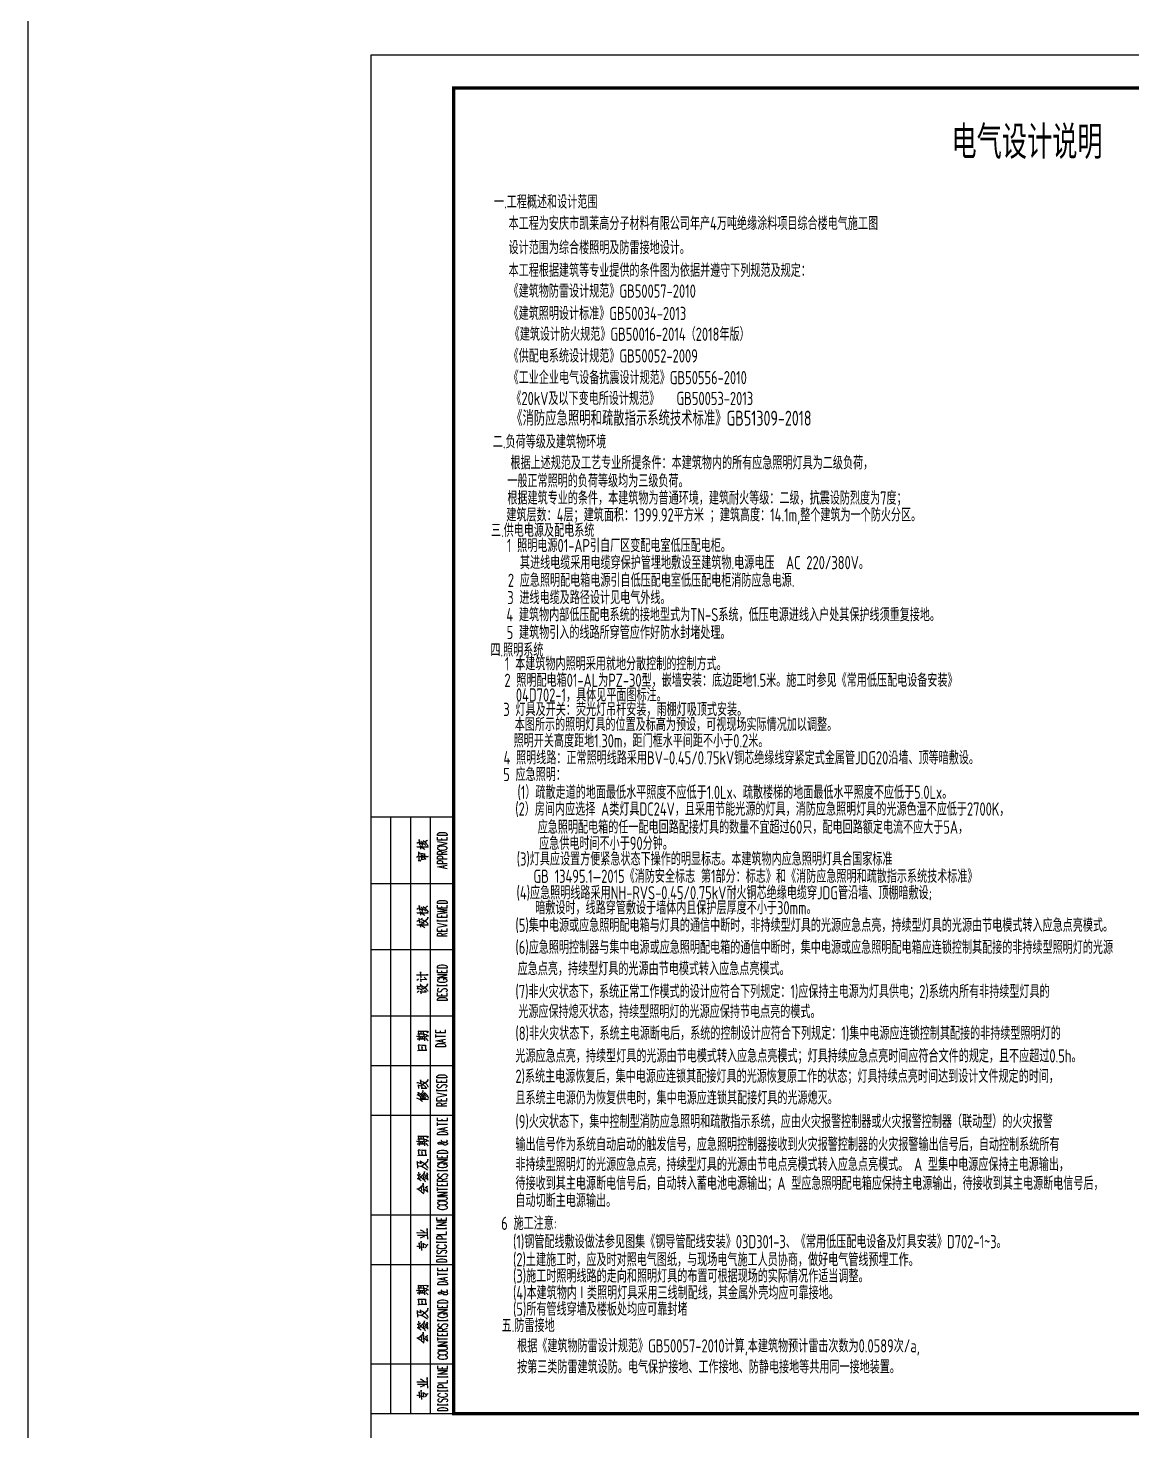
# Model space of a CAD drawing. Extents: x 6250600 to 6678662, y -692028 to -290561.
# Drawn here: x 6250600 to 6283909, y -371904 to -329565 of the extents above; entities that cross this region are included whole.
import ezdxf

# ---------------------------------------------------------------- set-up
doc = ezdxf.new("R2010")
doc.units = 0
doc.header["$LTSCALE"] = 1000
doc.header["$MEASUREMENT"] = 0
doc.layers.get('0').update_dxf_attribs({"linetype": 'CONTINUOUS'})
doc.layers.add('电气', color=7, linetype='CONTINUOUS')
doc.styles.add('SCEI', font='sceie.shx', dxfattribs={"width": 0.8, "height": 400, "bigfont": 'sceic.shx'})
doc.styles.add('sceic', font='sceie.shx', dxfattribs={"width": 0.8, "bigfont": 'sceic.shx'})

# ---------------------------------------------------------------- blocks, each defined once
blk = doc.blocks.new('A$C04D97144')
for p, q in [((6, 0), (6, 180)), ((12, 0), (12, 180)), ((18, 0), (18, 180)), ((0, 160), (25, 160)), ((0, 140), (25, 140)), ((0, 120), (25, 120)), ((0, 105), (25, 105)), ((0, 90), (25, 90)), ((0, 60), (25, 60)), ((0, 45), (25, 45)), ((0, 15), (25, 15))]:
    blk.add_line(p, q)
blk.add_lwpolyline([(0, 180), (0, 0), (25, 0), (25, 180)], close=True)
for points in [[(22.97, 174.41), (20.03, 174.41), (20.03, 174.9), (20.17, 175.1), (20.47, 175.24), (20.72, 175.32), (21.18, 175.38), (21.87, 175.38), (22.28, 175.32), (22.58, 175.24), (22.83, 175.1), (22.97, 174.9), (22.97, 174.41), (22.97, 174.41)], [(22.97, 173), (20.03, 173), (20.03, 173.91)], [(22.97, 173), (22.97, 173.91)], [(13.81, 170.94), (13.95, 171.05), (13.92, 171.02), (17.27, 171.02), (17, 170.98), (16.72, 171.02)], [(13.86, 172.15), (14.14, 172.35), (14.27, 172.38), (14.34, 172.35)], [(14.56, 166.93), (14.41, 169.49), (14.31, 169.43), (14.77, 169.08)], [(14.77, 171.68), (14.55, 173.26), (14.52, 173.14), (14.6, 172.92)], [(14.74, 172.24), (14.91, 172.21), (15.58, 171.72), (15.62, 171.68), (15.41, 172.54)], [(14.8, 171.44), (14.97, 170.34)], [(14.99, 171.05), (15.44, 170.8), (15.79, 170.59), (16.04, 170.42), (16.29, 170.2)], [(15.05, 172.71), (15.19, 172.68), (15.62, 172.35), (15.65, 172.32), (15.93, 172.07), (16.21, 171.79), (16.46, 171.47)], [(15.19, 171.05), (15.54, 171.41)], [(15.62, 172.92), (15.82, 172.82), (16.28, 172.49), (16.56, 172.15), (16.86, 171.79), (17.09, 171.47), (17.27, 171.22)], [(16.39, 172.38), (16.86, 172.95), (17.09, 173.06), (16.81, 172.89)], [(20.03, 171.46), (22.97, 172.02), (20.03, 172.59)], [(20.03, 170.48), (20.17, 170.34), (20.47, 170.2), (20.72, 170.14), (21.18, 170.06), (21.87, 170.06), (22.28, 170.14), (22.58, 170.2), (22.83, 170.34), (22.97, 170.48), (22.97, 170.77), (22.83, 170.91), (22.58, 171.05), (22.28, 171.11), (21.87, 171.19), (21.18, 171.19), (20.72, 171.11), (20.47, 171.05), (20.17, 170.91), (20.03, 170.77), (20.03, 170.48), (20.03, 170.48)], [(22.97, 168.74), (20.03, 168.74), (20.03, 169.37), (20.17, 169.57), (20.33, 169.65), (20.58, 169.71), (20.88, 169.71), (21.18, 169.65), (21.27, 169.57), (21.43, 169.37), (21.43, 168.74)], [(21.43, 173), (21.43, 173.56)], [(21.43, 169.23), (22.97, 169.71)], [(13.78, 167.95), (14.06, 168.13), (14.27, 168.19)], [(14.27, 166.93), (14.52, 166.93), (14.71, 166.88), (14.91, 166.82), (15.05, 166.76)], [(14.66, 168.06), (14.71, 168.13), (17.28, 168.09), (17.03, 168.05), (16.72, 168.09)], [(16.18, 168.75), (16.32, 168.86), (14.97, 169.04), (15.08, 169.08), (15.27, 167.31)], [(15.02, 167.18), (15.27, 167.25), (16.53, 167.36), (16.29, 167.32), (16.18, 168.75), (16.15, 168.58), (16.21, 168.27)], [(15.73, 167.59), (15.62, 168.61)], [(22.97, 167.34), (20.03, 167.34), (20.03, 167.97), (20.17, 168.17), (20.33, 168.24), (20.58, 168.31), (21.02, 168.31), (21.27, 168.24), (21.43, 168.17), (21.57, 167.97), (21.57, 167.34)], [(22.97, 165.93), (20.03, 165.93), (20.03, 166.57), (20.17, 166.77), (20.33, 166.84), (20.58, 166.92), (21.02, 166.92), (21.27, 166.84), (21.43, 166.77), (21.57, 166.57), (21.57, 165.93)], [(22.97, 164.39), (20.03, 164.95), (22.97, 165.52)], [(21.98, 164.61), (21.98, 165.3)], [(13.86, 152.26), (14.14, 152.46), (14.27, 152.49), (14.34, 152.46)], [(14.77, 151.79), (14.55, 153.37), (14.52, 153.26), (14.6, 153.03)], [(14.74, 152.35), (14.91, 152.32), (15.58, 151.84), (15.62, 151.79), (15.41, 152.67)], [(15.05, 152.82), (15.19, 152.81), (15.62, 152.46), (15.65, 152.43), (15.93, 152.18), (16.21, 151.9), (16.46, 151.58)], [(15.62, 153.03), (15.82, 152.95), (16.28, 152.6), (16.56, 152.26), (16.86, 151.9), (17.09, 151.58), (17.27, 151.33)], [(16.39, 152.49), (16.86, 153.06), (17.09, 153.17), (16.81, 153)], [(22.97, 153.91), (20.03, 153.91), (20.03, 154.4), (20.17, 154.6), (20.47, 154.74), (20.72, 154.82), (21.18, 154.88), (21.87, 154.88), (22.28, 154.82), (22.58, 154.74), (22.83, 154.6), (22.97, 154.4), (22.97, 153.91), (22.97, 153.91)], [(22.97, 152.51), (20.03, 152.51), (20.03, 153.42)], [(21.43, 152.51), (21.43, 153.06)], [(22.97, 152.51), (22.97, 153.42)], [(13.81, 151.05), (13.95, 151.16), (13.92, 151.13), (17.27, 151.13), (17, 151.1), (16.72, 151.13)], [(13.81, 148.52), (14.06, 148.69), (14.23, 148.76), (14.41, 148.76)], [(14.71, 148.1), (14.52, 149.54), (14.49, 149.43), (14.55, 149.29)], [(14.8, 151.55), (14.97, 150.45)], [(14.91, 149.01), (15.22, 149.35), (15.36, 149.43), (15.54, 149.54)], [(14.91, 148.47), (15.13, 148.44), (15.54, 148.16), (15.82, 147.95), (15.93, 147.84)], [(14.99, 151.16), (15.44, 150.91), (15.79, 150.7), (16.04, 150.53), (16.29, 150.31)], [(15.19, 151.16), (15.54, 151.52)], [(15.33, 148.98), (15.57, 149.01), (15.96, 148.83), (16.28, 148.66), (16.53, 148.47), (16.72, 148.3), (16.92, 148.13), (17.09, 147.92), (17.27, 147.67)], [(15.73, 148.21), (15.79, 148.3), (17.09, 149.29), (17.12, 149.82), (17.03, 149.32), (16.92, 149.18)], [(20.03, 150.83), (22.97, 151.18), (20.03, 151.52), (22.97, 151.88), (20.03, 152.23)], [(22.97, 149.7), (20.03, 149.7), (20.03, 150.61)], [(20.03, 148.52), (20.03, 148.98), (20.03, 148.71), (22.89, 148.71), (22.89, 148.52), (22.89, 148.98)], [(21.43, 149.7), (21.43, 150.26)], [(22.97, 149.7), (22.97, 150.61)], [(13.81, 147.36), (13.98, 147.5), (13.92, 147.45), (17.27, 147.45), (17.06, 147.39), (16.78, 147.45)], [(14.74, 147.84), (14.94, 146.76)], [(14.94, 147.45), (15.33, 147.28), (15.68, 147.08), (15.99, 146.89), (16.28, 146.65)], [(15.08, 147.47), (15.44, 147.88)], [(20.03, 146.76), (22.97, 147.33), (20.03, 147.89)], [(22.97, 145.5), (20.03, 145.5), (20.03, 146.42)], [(22.97, 144.03), (20.03, 144.03), (20.03, 144.67), (20.17, 144.88), (20.33, 144.94), (20.58, 145.02), (20.88, 145.02), (21.18, 144.94), (21.27, 144.88), (21.43, 144.67), (21.43, 144.03)], [(21.43, 145.5), (21.43, 146.07)], [(21.43, 144.53), (22.97, 145.02)], [(22.97, 145.5), (22.97, 146.42)], [(13.78, 132.37), (13.98, 132.39), (17.28, 132.39), (17.06, 132.37), (16.78, 132.39)], [(15.13, 131.49), (14.99, 133.33), (14.97, 133.22), (15.02, 132.98)], [(15.13, 130.33), (15.02, 131.11), (14.97, 131.07), (16.72, 131), (16.84, 130.89), (16.04, 131.66)], [(22.97, 134.41), (20.03, 134.41), (20.03, 134.9), (20.17, 135.1), (20.47, 135.25), (20.72, 135.31), (21.18, 135.39), (21.87, 135.39), (22.28, 135.31), (22.58, 135.25), (22.83, 135.1), (22.97, 134.9), (22.97, 134.41), (22.97, 134.41)], [(22.97, 133), (20.03, 133), (20.03, 133.91)], [(22.97, 131.46), (20.03, 131.46), (22.97, 132.45), (20.03, 132.45)], [(21.43, 133), (21.43, 133.56)], [(22.97, 133), (22.97, 133.91)], [(13.86, 130.75), (14.14, 130.97), (14.28, 131.08), (14.45, 131.15)], [(13.92, 128.22), (14.17, 128.26), (14.45, 128.26), (14.71, 128.19), (14.97, 128.11), (15.13, 128), (15.27, 127.89), (15.41, 127.75)], [(13.98, 127.12), (14.38, 127.45), (14.55, 127.52)], [(14.14, 128.29), (14.09, 129.06), (14, 128.99), (14.23, 128.9), (14.42, 128.9), (14.6, 128.9), (14.8, 128.9), (14.88, 128.93), (14.97, 128.99), (14.99, 129.1), (15.02, 129.24), (15.02, 129.45), (14.99, 129.56), (14.94, 129.64)], [(15.16, 126.7), (15.05, 127.45), (14.94, 127.34), (15.16, 127.31), (16.67, 127.3), (16.78, 127.16), (16.18, 127.75)], [(15.51, 128.11), (15.36, 129.21), (15.27, 129.13), (15.51, 129.02), (15.79, 128.88), (16.01, 128.74), (16.21, 128.6), (16.46, 128.37), (16.7, 128.11), (16.89, 127.86), (17.03, 127.66), (17.12, 127.49)], [(15.76, 128.08), (15.76, 128.15), (17, 129.2), (17.03, 129.73), (16.95, 129.2), (16.84, 129.06)], [(20.72, 131.19), (20.47, 131.11), (20.17, 130.97), (20.03, 130.83), (20.03, 130.55), (20.17, 130.42), (20.47, 130.28), (20.72, 130.2), (21.18, 130.14), (21.87, 130.14), (22.28, 130.2), (22.58, 130.28), (22.83, 130.42), (22.97, 130.55), (22.97, 130.83), (22.83, 130.97), (22.58, 131.11), (22.28, 131.19), (21.87, 131.19), (21.87, 130.83)], [(20.03, 129.02), (20.03, 129.48), (20.03, 129.21), (22.89, 129.21), (22.89, 129.02), (22.89, 129.48)], [(20.47, 128.24), (20.17, 128.1), (20.03, 127.89), (20.03, 127.61), (20.17, 127.41), (20.47, 127.27), (20.72, 127.27), (21.02, 127.33), (21.18, 127.41), (21.27, 127.55), (21.57, 127.97), (21.73, 128.1), (21.87, 128.18), (22.12, 128.24), (22.58, 128.24), (22.83, 128.1), (22.97, 127.89), (22.97, 127.61), (22.83, 127.41), (22.58, 127.27)], [(22.97, 126.01), (20.03, 126.01), (20.03, 126.92)], [(22.97, 124.61), (20.03, 124.61), (20.03, 125.1), (20.17, 125.3), (20.47, 125.44), (20.72, 125.52), (21.18, 125.58), (21.87, 125.58), (22.28, 125.52), (22.58, 125.44), (22.83, 125.3), (22.97, 125.1), (22.97, 124.61), (22.97, 124.61)], [(21.43, 126.01), (21.43, 126.56)], [(22.97, 126.01), (22.97, 126.92)], [(14.14, 114.51), (14.45, 114.6), (15.08, 114.6), (15.76, 114.57), (16.18, 114.51), (16.64, 114.37), (16.92, 114.2), (17.34, 113.88)], [(14.49, 114.6), (14.34, 115.45), (14.27, 115.36), (15.13, 115.36), (15.19, 115.36), (16.46, 115.39), (16.95, 115.36), (17.23, 115.33), (17.31, 115.31), (16.95, 114.89), (17.2, 115.28)], [(15.19, 114.62), (15.11, 115.11)], [(15.93, 114.57), (15.93, 114.62), (15.85, 115.07)], [(22.54, 114.92), (19.59, 114.92), (19.59, 115.83)], [(19.59, 113.44), (19.59, 114.43)], [(21, 114.92), (21, 115.48)], [(22.54, 114.92), (22.54, 115.83)], [(13.75, 113.87), (13.92, 113.91), (16.13, 113.83)], [(13.92, 113.06), (14.09, 113.13), (16.21, 113.13)], [(14.17, 109.58), (14.45, 109.64), (15.08, 109.67), (15.73, 109.69), (15.82, 109.69), (16.28, 109.69), (16.86, 109.69), (16.67, 109.69), (16.5, 110.8), (16.7, 111.02), (16.43, 111.08), (16.1, 111.08), (15.44, 111.12), (14.77, 111.13), (14.2, 111.13), (14.28, 111.16), (14.49, 109.67)], [(14.69, 112.61), (14.52, 114.29)], [(15.16, 113.16), (15.08, 113.66)], [(15.51, 109.69), (15.33, 110.8), (15.3, 110.69), (15.41, 110.42)], [(15.65, 113.17), (15.57, 113.63)], [(16.29, 112.53), (16.07, 114.29), (16.04, 114.2), (16.13, 114.09)], [(16.39, 113.63), (16.72, 113.94), (16.86, 113.94), (16.61, 113.83)], [(16.46, 113.17), (16.61, 113.16), (16.89, 112.92), (17.09, 112.72), (17.23, 112.53)], [(19.59, 113.94), (22.54, 113.94)], [(22.54, 111.9), (19.59, 112.47), (22.54, 113.03)], [(22.54, 110.72), (19.59, 110.72), (19.59, 111.21), (19.75, 111.41), (20.05, 111.56), (20.3, 111.63), (20.75, 111.7), (21.44, 111.7), (21.85, 111.63), (22.15, 111.56), (22.4, 111.41), (22.54, 111.21), (22.54, 110.72), (22.54, 110.72)], [(21.55, 112.12), (21.55, 112.81)], [(22.86, 101.27), (19.92, 101.27), (19.92, 101.75), (20.06, 101.97), (20.36, 102.11), (20.61, 102.18), (21.07, 102.24), (21.76, 102.24), (22.17, 102.18), (22.47, 102.11), (22.72, 101.97), (22.86, 101.75), (22.86, 101.27), (22.86, 101.27)], [(13.84, 99.93), (14.17, 99.88), (14.63, 99.71), (15.11, 99.49), (15.41, 99.32), (15.65, 99.21), (15.85, 99.08)], [(14.49, 98.06), (14.34, 99.21), (14.27, 99.08), (15.25, 98.94), (15.25, 99.08), (15.36, 98.23), (15.11, 98.19), (15.41, 98.23), (16.7, 98.2)], [(14.66, 95.91), (14.69, 96.02), (15.71, 97.13), (15.68, 97.5), (15.68, 97.13), (15.57, 96.99)], [(15.16, 99.49), (14.99, 100.76), (14.97, 100.62), (15.02, 100.39)], [(15.11, 100.2), (15.27, 100.2), (15.73, 100.07), (15.99, 99.96), (16.21, 99.85), (16.42, 99.71), (16.61, 99.54), (16.81, 99.35), (16.95, 99.11), (17.09, 98.89), (17.14, 98.72), (17.2, 98.55)], [(15.54, 99.35), (15.57, 99.43), (17.09, 100.31), (17.12, 100.84), (17.03, 100.34), (16.86, 100.2)], [(16.81, 98.12), (16.04, 99)], [(22.86, 99.87), (19.92, 99.87), (19.92, 100.78)], [(20.36, 99.3), (20.06, 99.16), (19.92, 98.96), (19.92, 98.67), (20.06, 98.47), (20.36, 98.33), (20.61, 98.33), (20.91, 98.39), (21.07, 98.47), (21.16, 98.61), (21.46, 99.02), (21.62, 99.16), (21.76, 99.24), (22.01, 99.3), (22.47, 99.3), (22.72, 99.16), (22.86, 98.96), (22.86, 98.67), (22.72, 98.47), (22.47, 98.33)], [(19.92, 97.28), (19.92, 97.75), (19.92, 97.48), (22.78, 97.48), (22.78, 97.28), (22.78, 97.75)], [(21.32, 99.87), (21.32, 100.43)], [(22.86, 99.87), (22.86, 100.78)], [(13.78, 95.27), (13.95, 95.23), (14.41, 94.98), (14.45, 94.98), (14.8, 94.75), (15.08, 94.56), (15.3, 94.35), (15.51, 94.18)], [(13.84, 96.29), (14.27, 96.08), (14.6, 95.91), (14.85, 95.72), (14.91, 95.69), (15.11, 95.55)], [(14.38, 96.02), (14.41, 96.14), (14.28, 96.99), (14.23, 96.93), (14.63, 96.65), (14.97, 96.4), (15.19, 96.16), (15.4, 95.91), (15.58, 95.66), (15.71, 95.49)], [(14.74, 94.86), (17.23, 94.86), (17, 94.81), (16.57, 94.86)], [(14.83, 95.3), (16.46, 95.3), (16.28, 95.27), (16.13, 95.3)], [(15.41, 96.4), (15.51, 96.36), (15.54, 96.33), (15.76, 96.05), (15.96, 95.83), (16.1, 95.63)], [(15.76, 96.62), (15.87, 96.57), (15.93, 96.54), (16.21, 96.22), (16.24, 96.16), (16.39, 96), (16.53, 95.77), (16.67, 95.55)], [(16.1, 96.88), (16.29, 96.79), (16.57, 96.47), (16.81, 96.19), (16.95, 95.91), (17.12, 95.63), (17.23, 95.38), (17.28, 95.17)], [(19.92, 95.53), (22.86, 96.08), (19.92, 96.65)], [(22.86, 94.26), (19.92, 94.26), (19.92, 95.17)], [(22.86, 92.8), (19.92, 92.8), (19.92, 93.43), (20.06, 93.63), (20.22, 93.71), (20.47, 93.77), (20.77, 93.77), (21.07, 93.71), (21.16, 93.63), (21.32, 93.43), (21.32, 92.8)], [(21.32, 94.26), (21.32, 94.83)], [(21.32, 93.29), (22.86, 93.77)], [(22.86, 94.26), (22.86, 95.17)], [(23.05, 88.31), (20.09, 88.31), (20.09, 89.22)], [(23.05, 88.31), (23.05, 89.22)], [(20.09, 86.83), (20.09, 87.82)], [(20.09, 87.33), (23.05, 87.33)], [(23.05, 85.29), (20.09, 85.86), (23.05, 86.42)], [(23.05, 84.11), (20.09, 84.11), (20.09, 84.6), (20.25, 84.8), (20.55, 84.94), (20.8, 85.02), (21.26, 85.09), (21.95, 85.09), (22.34, 85.02), (22.65, 84.94), (22.89, 84.8), (23.05, 84.6), (23.05, 84.11), (23.05, 84.11)], [(21.49, 88.31), (21.49, 88.87)], [(22.04, 85.51), (22.04, 86.2)], [(13.75, 82.18), (13.92, 82.23), (16.13, 82.15)], [(13.92, 81.38), (14.09, 81.44), (16.21, 81.44)], [(14.14, 82.82), (14.45, 82.9), (15.08, 82.9), (15.76, 82.89), (16.18, 82.82), (16.64, 82.68), (16.92, 82.51), (17.34, 82.19)], [(14.49, 82.9), (14.34, 83.77), (14.27, 83.67), (15.13, 83.67), (15.19, 83.67), (16.46, 83.7), (16.95, 83.67), (17.23, 83.64), (17.31, 83.62), (16.95, 83.2), (17.2, 83.59)], [(14.69, 80.92), (14.52, 82.6)], [(15.16, 81.46), (15.08, 81.97)], [(15.19, 82.93), (15.11, 83.42)], [(15.65, 81.49), (15.57, 81.94)], [(15.93, 82.89), (15.93, 82.93), (15.85, 83.39)], [(16.29, 80.84), (16.07, 82.6), (16.04, 82.51), (16.13, 82.4)], [(16.39, 81.94), (16.72, 82.26), (16.86, 82.26), (16.61, 82.15)], [(16.46, 81.49), (16.61, 81.46), (16.89, 81.24), (17.09, 81.03), (17.23, 80.84)], [(21.35, 82.43), (21.26, 82.43), (21.1, 82.35), (21.1, 82.29), (21.26, 82.21), (21.49, 82.15), (22.2, 82.01), (22.65, 81.87), (22.89, 81.72), (23.05, 81.58), (23.05, 81.3), (22.89, 81.17), (22.75, 81.1), (22.5, 81.03), (22.2, 81.03), (21.95, 81.1), (21.79, 81.17), (21.26, 81.66), (21.1, 81.72), (20.8, 81.8), (20.55, 81.8), (20.25, 81.72), (20.09, 81.58), (20.25, 81.44), (20.55, 81.38), (20.8, 81.38), (21.26, 81.44), (21.65, 81.58), (22.65, 81.94), (22.89, 82.08), (23.05, 82.21), (23.05, 82.35), (22.89, 82.43), (22.75, 82.43)], [(14.14, 74.09), (14, 76.02), (13.89, 75.88), (14.06, 75.82), (14.6, 75.63), (15.13, 75.42), (15.08, 75.38), (15.08, 75.42), (14.97, 76.24), (14.88, 76.16), (15.19, 76.02), (15.47, 75.88), (15.68, 75.77), (15.85, 75.63), (16.13, 75.42), (16.35, 75.24), (16.57, 75), (16.72, 74.8), (16.89, 74.54), (17.06, 74.26), (17.2, 74.04)], [(14.17, 77.89), (14.45, 77.95), (15.08, 77.98), (15.73, 78), (15.82, 78), (16.28, 78), (16.86, 78), (16.67, 78), (16.5, 79.12), (16.7, 79.34), (16.43, 79.4), (16.1, 79.4), (15.44, 79.43), (14.77, 79.45), (14.2, 79.45), (14.28, 79.48), (14.49, 77.98)], [(15.22, 74.69), (17.12, 76.16), (17.12, 76.76), (17.06, 76.23), (17.03, 76.16), (16.81, 75.94)], [(15.51, 78), (15.33, 79.12), (15.3, 79.01), (15.41, 78.74)], [(23.05, 78.5), (20.09, 78.5), (20.09, 78.99), (20.25, 79.21), (20.55, 79.35), (20.8, 79.41), (21.26, 79.49), (21.95, 79.49), (22.34, 79.41), (22.65, 79.35), (22.89, 79.21), (23.05, 78.99), (23.05, 78.5), (23.05, 78.5)], [(23.05, 77.11), (20.09, 77.11), (20.09, 78.02)], [(23.05, 75.57), (20.09, 75.57), (23.05, 76.56), (20.09, 76.56)], [(21.49, 77.11), (21.49, 77.67)], [(23.05, 77.11), (23.05, 78.02)], [(13.92, 72), (14.06, 72.03), (14.85, 71.69)], [(14.23, 74.8), (14.38, 74.8), (14.91, 74.69), (15.22, 74.61), (15.54, 74.5), (15.87, 74.36), (16.15, 74.18), (16.5, 73.98), (16.75, 73.79), (16.98, 73.55), (17.09, 73.44)], [(14.56, 71.83), (14.42, 72.85)], [(14.6, 72.14), (15.05, 72.39)], [(15.05, 71.43), (16.13, 72.56), (16.13, 73.02), (16.1, 72.56), (15.9, 72.33)], [(16.07, 72.08), (16.28, 72.08), (17.06, 71.75)], [(17.14, 70.46), (17, 72.63), (17, 72.49), (17.03, 72.17)], [(20.8, 75.28), (20.55, 75.22), (20.25, 75.08), (20.09, 74.94), (20.09, 74.65), (20.25, 74.51), (20.55, 74.37), (20.8, 74.31), (21.26, 74.23), (21.95, 74.23), (22.34, 74.31), (22.65, 74.37), (22.89, 74.51), (23.05, 74.65), (23.05, 74.94), (22.89, 75.08), (22.65, 75.22), (22.34, 75.28), (21.95, 75.28), (21.95, 74.94)], [(20.55, 72.35), (20.25, 72.2), (20.09, 72), (20.09, 71.72), (20.25, 71.51), (20.55, 71.37), (20.8, 71.37), (21.1, 71.43), (21.26, 71.51), (21.35, 71.65), (21.65, 72.06), (21.79, 72.2), (21.95, 72.28), (22.2, 72.35), (22.65, 72.35), (22.89, 72.2), (23.05, 72), (23.05, 71.72), (22.89, 71.51), (22.65, 71.37)], [(20.11, 73.11), (20.11, 73.59), (20.11, 73.32), (22.95, 73.32), (22.95, 73.11), (22.95, 73.59)], [(13.89, 67.85), (14.03, 67.84), (14.49, 67.57), (14.97, 67.24), (15.27, 66.96), (15.62, 66.61), (15.93, 66.27)], [(13.92, 70.95), (14.12, 70.92), (14.55, 70.7), (14.88, 70.49), (15.16, 70.27)], [(14.23, 67.74), (15.76, 69.05), (15.76, 69.08), (15.79, 69.5), (15.71, 69.05), (15.57, 68.87)], [(14.49, 70.73), (14.41, 71.54)], [(14.52, 70.92), (14.94, 71.12)], [(14.85, 71.48), (14.99, 71.47), (15.51, 71.01), (15.57, 70.98), (15.82, 70.74), (16.13, 70.35), (16.28, 70.16), (16.42, 69.96)], [(15.4, 67.27), (15.4, 67.29), (15.4, 67.35), (15.27, 68.26), (15.27, 68.13), (15.33, 67.99)], [(15.76, 71.86), (15.87, 70.95)], [(16.04, 66.69), (16.07, 66.82), (15.9, 68.76), (15.87, 68.65), (15.9, 68.54)], [(16.04, 71.37), (16.46, 71.48), (16.7, 71.43), (16.39, 71.43)], [(16.13, 67.63), (16.24, 67.6), (16.78, 67.18), (17.09, 66.93), (17.12, 66.83), (16.86, 68.4), (16.39, 67.99)], [(16.28, 70.84), (16.64, 70.98), (16.81, 70.98), (16.57, 70.95)], [(16.86, 68.4), (17, 68.51), (17.17, 68.59)], [(23.05, 70.04), (20.09, 70.04), (20.09, 70.66), (20.25, 70.88), (20.39, 70.95), (20.64, 71.03), (20.94, 71.03), (21.26, 70.95), (21.35, 70.88), (21.49, 70.66), (21.49, 70.04)], [(23.05, 68.7), (20.09, 68.7), (20.09, 69.61)], [(20.09, 67.24), (20.09, 68.21)], [(21.49, 70.52), (23.05, 71.03)], [(21.49, 68.7), (21.49, 69.27)], [(23.05, 68.7), (23.05, 69.61)], [(20.09, 67.73), (23.05, 67.73)], [(23.05, 65.76), (20.09, 65.76), (23.05, 66.75), (20.09, 66.75)], [(20.09, 64.44), (22.2, 64.44), (22.65, 64.51), (22.89, 64.65), (23.05, 64.85), (23.05, 64.99), (22.89, 65.21), (22.65, 65.35), (22.2, 65.42), (20.09, 65.42)], [(20.09, 63.39), (20.25, 63.25), (20.55, 63.11), (20.8, 63.05), (21.26, 62.97), (21.95, 62.97), (22.34, 63.05), (22.65, 63.11), (22.89, 63.25), (23.05, 63.39), (23.05, 63.67), (22.89, 63.81), (22.65, 63.94), (22.34, 64.02), (21.95, 64.08), (21.26, 64.08), (20.8, 64.02), (20.55, 63.94), (20.25, 63.81), (20.09, 63.67), (20.09, 63.39), (20.09, 63.39)], [(20.8, 62.68), (20.55, 62.62), (20.25, 62.48), (20.09, 62.34), (20.09, 62.06), (20.25, 61.91), (20.55, 61.77), (20.8, 61.71), (21.26, 61.63), (21.95, 61.63), (22.34, 61.71), (22.65, 61.77), (22.89, 61.91), (23.05, 62.06), (23.05, 62.34), (22.89, 62.48), (22.65, 62.62), (22.34, 62.68)], [(14.8, 55.44), (15.16, 55.38), (15.71, 55.02), (16.28, 54.56)], [(17.12, 52.63), (16.98, 55.83), (16.95, 55.69), (17, 55.38)], [(22.81, 58.27), (19.86, 58.27), (19.86, 59.18)], [(22.81, 56.73), (19.86, 56.73), (22.81, 57.72), (19.86, 57.72)], [(19.87, 55.68), (19.87, 56.15), (19.87, 55.88), (22.72, 55.88), (22.72, 55.68), (22.72, 56.15)], [(21.26, 58.27), (21.26, 58.83)], [(22.81, 58.27), (22.81, 59.18)], [(13.84, 50.54), (14.06, 50.56), (15.11, 50.34), (16.04, 50.08), (15.99, 50.02), (15.79, 51.39), (15.71, 51.36), (16.84, 50.68)], [(13.86, 54.53), (14.09, 54.59), (17.03, 54.53)], [(14.06, 53.82), (14.31, 53.87), (17.06, 53.87)], [(14.74, 49.71), (14.55, 51.5), (14.55, 51.39), (14.6, 51.18)], [(14.91, 53.02), (15.85, 53.43), (16.15, 53.48)], [(15.36, 49.2), (15.19, 52.03), (15.16, 51.89), (15.19, 51.72)], [(16.46, 50.05), (16.7, 50.4), (16.84, 50.62), (16.98, 50.87), (17.09, 51.01), (17.23, 51.11)], [(19.86, 54.07), (22.81, 54.07), (22.81, 54.91)], [(22.81, 52.6), (19.86, 52.6), (19.86, 53.23), (20.01, 53.45), (20.16, 53.51), (20.41, 53.59), (20.86, 53.59), (21.11, 53.51), (21.26, 53.45), (21.41, 53.23), (21.41, 52.6)], [(20.56, 50.85), (20.31, 50.78), (20.01, 50.65), (19.86, 50.51), (19.86, 50.23), (20.01, 50.08), (20.31, 49.94), (20.56, 49.88), (21.02, 49.8), (21.71, 49.8), (22.1, 49.88), (22.42, 49.94), (22.65, 50.08), (22.81, 50.23), (22.81, 50.51), (22.65, 50.65), (22.42, 50.78), (22.1, 50.85)], [(19.87, 51.48), (19.87, 51.95), (19.87, 51.69), (22.72, 51.69), (22.72, 51.48), (22.72, 51.95)], [(20.31, 49.31), (20.01, 49.17), (19.86, 48.97), (19.86, 48.69), (20.01, 48.47), (20.31, 48.34), (20.56, 48.34), (20.86, 48.4), (21.02, 48.47), (21.11, 48.61), (21.41, 49.03), (21.55, 49.17), (21.71, 49.24), (21.96, 49.31), (22.42, 49.31), (22.65, 49.17), (22.81, 48.97), (22.81, 48.69), (22.65, 48.47), (22.42, 48.34)], [(22.81, 45.67), (19.86, 45.67), (19.86, 46.16), (20.01, 46.38), (20.31, 46.52), (20.56, 46.58), (21.02, 46.66), (21.71, 46.66), (22.1, 46.58), (22.42, 46.52), (22.65, 46.38), (22.81, 46.16), (22.81, 45.67), (22.81, 45.67)], [(19.87, 47.29), (19.87, 47.74), (19.87, 47.48), (22.72, 47.48), (22.72, 47.29), (22.72, 47.74)], [(23.13, 43.08), (20.19, 43.08), (20.19, 43.99)], [(20.19, 41.62), (20.19, 42.59)], [(21.59, 43.08), (21.59, 43.64)], [(23.13, 43.08), (23.13, 43.99)], [(14.49, 37.91), (14.34, 38.76), (14.27, 38.68), (15.13, 38.68), (15.19, 38.68), (16.46, 38.71), (16.95, 38.68), (17.23, 38.65), (17.31, 38.62), (16.95, 38.19), (17.2, 38.59)], [(15.19, 37.94), (15.11, 38.43)], [(15.93, 37.88), (15.93, 37.94), (15.85, 38.4)], [(20.19, 42.1), (23.13, 42.1)], [(23.13, 40.08), (20.19, 40.63), (23.13, 41.19)], [(23.13, 38.88), (20.19, 38.88), (20.19, 39.37), (20.33, 39.58), (20.63, 39.72), (20.88, 39.79), (21.33, 39.86), (22.03, 39.86), (22.43, 39.79), (22.73, 39.72), (22.98, 39.58), (23.13, 39.37), (23.13, 38.88), (23.13, 38.88)], [(22.14, 40.28), (22.14, 40.97)], [(13.75, 37.17), (13.92, 37.23), (16.13, 37.14)], [(13.92, 36.39), (14.09, 36.43), (16.21, 36.43)], [(14.14, 37.83), (14.45, 37.91), (15.08, 37.91), (15.76, 37.88), (16.18, 37.83), (16.64, 37.69), (16.92, 37.52), (17.34, 37.2)], [(14.17, 32.9), (14.45, 32.95), (15.08, 32.98), (15.73, 33.01), (15.82, 33.01), (16.28, 33.01), (16.86, 33.01), (16.67, 33.01), (16.5, 34.11), (16.7, 34.34), (16.43, 34.39), (16.1, 34.39), (15.44, 34.42), (14.77, 34.45), (14.2, 34.45), (14.28, 34.49), (14.49, 32.98)], [(14.69, 35.93), (14.52, 37.6)], [(15.16, 36.46), (15.08, 36.98)], [(15.51, 33.01), (15.33, 34.11), (15.3, 34), (15.41, 33.75)], [(15.65, 36.5), (15.57, 36.95)], [(16.29, 35.84), (16.07, 37.6), (16.04, 37.52), (16.13, 37.41)], [(16.39, 36.95), (16.72, 37.27), (16.86, 37.27), (16.61, 37.14)], [(16.46, 36.5), (16.61, 36.46), (16.89, 36.24), (17.09, 36.04), (17.23, 35.84)], [(21.43, 37.2), (21.33, 37.2), (21.18, 37.12), (21.18, 37.06), (21.33, 36.98), (21.59, 36.92), (22.28, 36.78), (22.73, 36.64), (22.98, 36.5), (23.13, 36.35), (23.13, 36.09), (22.98, 35.95), (22.83, 35.87), (22.58, 35.8), (22.28, 35.8), (22.03, 35.87), (21.88, 35.95), (21.33, 36.43), (21.18, 36.5), (20.88, 36.57), (20.63, 36.57), (20.33, 36.5), (20.19, 36.35), (20.33, 36.21), (20.63, 36.15), (20.88, 36.15), (21.33, 36.21), (21.73, 36.35), (22.73, 36.72), (22.98, 36.86), (23.13, 36.98), (23.13, 37.12), (22.98, 37.2), (22.83, 37.2)], [(23.13, 33.28), (20.19, 33.28), (20.19, 33.78), (20.33, 33.98), (20.63, 34.12), (20.88, 34.19), (21.33, 34.27), (22.03, 34.27), (22.43, 34.19), (22.73, 34.12), (22.98, 33.98), (23.13, 33.78), (23.13, 33.28), (23.13, 33.28)], [(14.14, 29.1), (14, 31.03), (13.89, 30.89), (14.06, 30.82), (14.6, 30.62), (15.13, 30.43), (15.08, 30.37), (15.08, 30.43), (14.97, 31.25), (14.88, 31.17), (15.19, 31.03), (15.47, 30.89), (15.68, 30.76), (15.85, 30.62), (16.13, 30.43), (16.35, 30.23), (16.57, 30.01), (16.72, 29.8), (16.89, 29.55), (17.06, 29.27), (17.2, 29.03)], [(14.23, 29.8), (14.38, 29.8), (14.91, 29.69), (15.22, 29.6), (15.54, 29.49), (15.87, 29.35), (16.15, 29.18), (16.5, 28.99), (16.75, 28.78), (16.98, 28.56), (17.09, 28.45)], [(15.22, 29.69), (17.12, 31.17), (17.12, 31.77), (17.06, 31.22), (17.03, 31.17), (16.81, 30.93)], [(23.13, 31.88), (20.19, 31.88), (20.19, 32.79)], [(23.13, 30.34), (20.19, 30.34), (23.13, 31.33), (20.19, 31.33)], [(20.88, 30.06), (20.63, 29.99), (20.33, 29.85), (20.19, 29.71), (20.19, 29.43), (20.33, 29.29), (20.63, 29.14), (20.88, 29.08), (21.33, 29.02), (22.03, 29.02), (22.43, 29.08), (22.73, 29.14), (22.98, 29.29), (23.13, 29.43), (23.13, 29.71), (22.98, 29.85), (22.73, 29.99), (22.43, 30.06), (22.03, 30.06), (22.03, 29.71)], [(21.59, 31.88), (21.59, 32.44)], [(23.13, 31.88), (23.13, 32.79)], [(13.92, 26.99), (14.06, 27.02), (14.85, 26.69)], [(13.92, 25.95), (14.12, 25.92), (14.55, 25.69), (14.88, 25.5), (15.16, 25.26)], [(14.49, 25.72), (14.41, 26.55)], [(14.56, 26.83), (14.42, 27.86)], [(14.52, 25.92), (14.94, 26.13)], [(14.6, 27.15), (15.05, 27.4)], [(14.85, 26.49), (14.99, 26.46), (15.51, 26), (15.57, 25.99), (15.82, 25.75), (16.13, 25.36), (16.28, 25.15), (16.42, 24.97)], [(15.05, 26.43), (16.13, 27.57), (16.13, 28.01), (16.1, 27.57), (15.9, 27.34)], [(15.76, 26.85), (15.87, 25.95)], [(16.04, 26.38), (16.46, 26.49), (16.7, 26.43), (16.39, 26.43)], [(16.07, 27.09), (16.28, 27.09), (17.06, 26.74)], [(16.28, 25.84), (16.64, 25.99), (16.81, 25.99), (16.57, 25.95)], [(17.14, 25.47), (17, 27.62), (17, 27.48), (17.03, 27.16)], [(20.19, 27.89), (20.19, 28.36), (20.19, 28.09), (23.05, 28.09), (23.05, 27.89), (23.05, 28.36)], [(20.63, 27.12), (20.33, 26.98), (20.19, 26.77), (20.19, 26.49), (20.33, 26.28), (20.63, 26.14), (20.88, 26.14), (21.18, 26.21), (21.33, 26.28), (21.43, 26.43), (21.73, 26.83), (21.88, 26.98), (22.03, 27.05), (22.28, 27.12), (22.73, 27.12), (22.98, 26.98), (23.13, 26.77), (23.13, 26.49), (22.98, 26.28), (22.73, 26.14)], [(23.13, 24.81), (20.19, 24.81), (20.19, 25.44), (20.33, 25.66), (20.49, 25.72), (20.74, 25.8), (21.04, 25.8), (21.33, 25.72), (21.43, 25.66), (21.59, 25.44), (21.59, 24.81)], [(21.59, 25.3), (23.13, 25.8)], [(13.89, 22.86), (14.03, 22.83), (14.49, 22.58), (14.97, 22.23), (15.27, 21.95), (15.62, 21.62), (15.93, 21.27)], [(14.23, 22.75), (15.76, 24.05), (15.76, 24.09), (15.79, 24.51), (15.71, 24.05), (15.57, 23.88)], [(15.4, 22.26), (15.4, 22.29), (15.4, 22.36), (15.27, 23.25), (15.27, 23.14), (15.33, 23)], [(16.04, 21.7), (16.07, 21.81), (15.9, 23.77), (15.87, 23.66), (15.9, 23.54)], [(16.13, 22.64), (16.24, 22.61), (16.78, 22.18), (17.09, 21.93), (17.12, 21.84), (16.86, 23.39), (16.39, 23)], [(16.86, 23.39), (17, 23.52), (17.17, 23.6)], [(23.13, 23.49), (20.19, 23.49), (20.19, 24.38)], [(20.19, 22.01), (20.19, 22.99)], [(20.19, 22.5), (23.13, 22.5)], [(23.13, 20.54), (20.19, 20.54), (23.13, 21.52), (20.19, 21.52)], [(21.59, 23.49), (21.59, 24.04)], [(23.13, 23.49), (23.13, 24.38)], [(20.19, 19.22), (22.28, 19.22), (22.73, 19.28), (22.98, 19.42), (23.13, 19.62), (23.13, 19.77), (22.98, 19.99), (22.73, 20.13), (22.28, 20.19), (20.19, 20.19)], [(20.19, 18.16), (20.33, 18.02), (20.63, 17.88), (20.88, 17.82), (21.33, 17.74), (22.03, 17.74), (22.43, 17.82), (22.73, 17.88), (22.98, 18.02), (23.13, 18.16), (23.13, 18.45), (22.98, 18.59), (22.73, 18.73), (22.43, 18.79), (22.03, 18.85), (21.33, 18.85), (20.88, 18.79), (20.63, 18.73), (20.33, 18.59), (20.19, 18.45), (20.19, 18.16), (20.19, 18.16)], [(20.88, 17.46), (20.63, 17.39), (20.33, 17.25), (20.19, 17.11), (20.19, 16.83), (20.33, 16.69), (20.63, 16.54), (20.88, 16.48), (21.33, 16.42), (22.03, 16.42), (22.43, 16.48), (22.73, 16.54), (22.98, 16.69), (23.13, 16.83), (23.13, 17.11), (22.98, 17.25), (22.73, 17.39), (22.43, 17.46)], [(23.13, 13.43), (20.19, 13.43), (20.19, 14.35)], [(23.13, 11.89), (20.19, 11.89), (23.13, 12.87), (20.19, 12.87)], [(21.59, 13.43), (21.59, 14)], [(23.13, 13.43), (23.13, 14.35)], [(13.86, 9.54), (14.09, 9.59), (17.03, 9.54)], [(14.06, 8.82), (14.31, 8.88), (17.06, 8.88)], [(14.8, 10.43), (15.16, 10.39), (15.71, 10.01), (16.28, 9.55)], [(14.91, 8.03), (15.85, 8.42), (16.15, 8.49)], [(17.12, 7.64), (16.98, 10.84), (16.95, 10.7), (17, 10.39)], [(20.19, 10.84), (20.19, 11.31), (20.19, 11.05), (23.05, 11.05), (23.05, 10.84), (23.05, 11.31)], [(20.19, 9.24), (23.13, 9.24), (23.13, 10.07)], [(23.13, 7.76), (20.19, 7.76), (20.19, 8.39), (20.33, 8.61), (20.49, 8.67), (20.74, 8.75), (21.18, 8.75), (21.43, 8.67), (21.59, 8.61), (21.73, 8.39), (21.73, 7.76)], [(13.84, 5.53), (14.06, 5.56), (15.11, 5.34), (16.04, 5.08), (15.99, 5.03), (15.79, 6.38), (15.71, 6.37), (16.84, 5.67)], [(14.74, 4.72), (14.55, 6.51), (14.55, 6.38), (14.6, 6.19)], [(15.36, 4.2), (15.19, 7.04), (15.16, 6.9), (15.19, 6.73)], [(16.46, 5.06), (16.7, 5.39), (16.84, 5.63), (16.98, 5.88), (17.09, 6.02), (17.23, 6.1)], [(20.19, 6.65), (20.19, 7.12), (20.19, 6.85), (23.05, 6.85), (23.05, 6.65), (23.05, 7.12)], [(20.88, 6.02), (20.63, 5.94), (20.33, 5.8), (20.19, 5.66), (20.19, 5.39), (20.33, 5.25), (20.63, 5.11), (20.88, 5.03), (21.33, 4.97), (22.03, 4.97), (22.43, 5.03), (22.73, 5.11), (22.98, 5.25), (23.13, 5.39), (23.13, 5.66), (22.98, 5.8), (22.73, 5.94), (22.43, 6.02)], [(20.63, 4.48), (20.33, 4.34), (20.19, 4.12), (20.19, 3.85), (20.33, 3.63), (20.63, 3.49), (20.88, 3.49), (21.18, 3.57), (21.33, 3.63), (21.43, 3.77), (21.73, 4.2), (21.88, 4.34), (22.03, 4.4), (22.28, 4.48), (22.73, 4.48), (22.98, 4.34), (23.13, 4.12), (23.13, 3.85), (22.98, 3.63), (22.73, 3.49)], [(20.19, 2.45), (20.19, 2.91), (20.19, 2.64), (23.05, 2.64), (23.05, 2.45), (23.05, 2.91)], [(23.13, 0.84), (20.19, 0.84), (20.19, 1.32), (20.33, 1.54), (20.63, 1.67), (20.88, 1.75), (21.33, 1.81), (22.03, 1.81), (22.43, 1.75), (22.73, 1.67), (22.98, 1.54), (23.13, 1.32), (23.13, 0.84), (23.13, 0.84)]]:
    blk.add_lwpolyline(points)
blk = doc.blocks.new('A$C1BD43FEB')
blk.add_blockref('A$C04D97144', (0, 0))
blk = doc.blocks.new('GXED01100007000C')
blk.add_blockref('A$C1BD43FEB', (-25, 0))

msp = doc.modelspace()

# ---------------------------------------------------------------- linework, layer by layer
at = {"color": 1}
msp.add_lwpolyline([(6250600.1, -290560.5), (6678662.3, -290560.5), (6678662.3, -619057.4), (6250600.1, -619057.4)], close=True, dxfattribs=at)
at = {"color": 0}
msp.add_lwpolyline([(6260946.9, -372378.7), (6320346.9, -372378.7), (6320346.9, -330378.7), (6260946.9, -330378.7), (6260946.9, -372378.7)], dxfattribs=at)
at = {"color": 0, "const_width": 100}
msp.add_lwpolyline([(6319346.9, -371378.7), (6263446.9, -371378.7), (6263446.9, -331378.7), (6319346.9, -331378.7)], close=True, dxfattribs=at)

# ---------------------------------------------------------------- block references
at = {"color": 0, "xscale": 100, "yscale": 100, "zscale": 100}
msp.add_blockref('GXED01100007000C', (6263446.9, -371378.7), dxfattribs=at)

# ---------------------------------------------------------------- texts
at = {"layer": '电气', "color": 2, "style": 'SCEI', "width": 0.8}
msp.add_text('电气设计说明', height=1000, dxfattribs=at).set_placement((6278462.8, -333511.7))
at = {"layer": '电气', "width": 0.8}
for s, height, style, p in [('一.工程概述和设计范围', 400, 'sceic', (6264659.9, -335012.4)), ('本工程为安庆市凯莱高分子材料有限公司年产4万吨绝缘涂料项目综合楼电气施工图 ', 400, 'sceic', (6265099.7, -335662)), ('设计范围为综合楼照明及防雷接地设计。', 400, 'sceic', (6265099.7, -336390.9)), ('本工程根据建筑等专业提供的条件图为依据并遵守下列规范及规定：', 400, 'sceic', (6265099.7, -337079.5)), ('《建筑物防雷设计规范》GB50057-2010', 400, 'sceic', (6265099.7, -337703.7)), ('《建筑照明设计标准》GB50034-2013', 400, 'sceic', (6265099.7, -338378.4)), ('《建筑设计防火规范》GB50016-2014（2018年版）', 400, 'sceic', (6265132.3, -339005)), ('《供配电系统设计规范》GB50052-2009', 400, 'sceic', (6265099.7, -339659.7)), ('《工业企业电气设备抗震设计规范》GB50556-2010', 400, 'sceic', (6265099.7, -340314.5)), ('《20kV及以下变电所设计规范》   GB50053-2013', 400, 'sceic', (6265183.1, -340944)), ('《消防应急照明和疏散指示系统技术标准》GB51309-2018', 450, 'sceic', (6265178.7, -341564)), ('二.负荷等级及建筑物环境', 400, 'sceic', (6264623.9, -342251.5)), ('根据上述规范及工艺专业所提条件：本建筑物内的所有应急照明灯具为二级负荷，', 400, 'sceic', (6265155.8, -342886.1)), ('一般正常照明的负荷等级均为三级负荷。', 400, 'sceic', (6265060.8, -343430.7)), ('根据建筑专业的条件，本建筑物为普通环境，建筑耐火等级：二级，抗震设防烈度为7度；', 400, 'sceic', (6265063.8, -343948.5)), ('建筑层数：4层；建筑面积：1399.92平方米 ；建筑高度：14.1m,整个建筑为一个防火分区。', 400, 'sceic', (6265032.6, -344458.1)), ('三.供电电源及配电系统', 400, 'sceic', (6264567.9, -344924.9)), ('1 照明电源01-AP引自厂区变配电室低压配电柜。', 400, 'sceic', (6265049.4, -345382.7)), ('其进线电缆采用电缆穿保护管埋地敷设至建筑物.电源电压  AC 220/380V。', 400, 'sceic', (6265442.6, -345898.5)), ('3 进线电缆及路径设计见电气外线。', 400, 'sceic', (6265061, -346952.9)), ('4 建筑物内部低压配电系统的接地型式为TN-S系统，低压电源进线入户处其保护线须重复接地。', 400, 'sceic', (6265033.2, -347470.2)), ('5 建筑物引入的线路所穿管应作好防水封堵处理。', 400, 'sceic', (6265042.7, -348005.9)), ('四.照明系统', 400, 'sceic', (6264549.2, -348534.6)), ('1 本建筑物内照明采用就地分散控制的控制方式。', 400, 'sceic', (6264989.1, -348949.2)), ('2 照明配电箱01-AL为PZ-30型，嵌墙安装：底边距地1.5米。施工时参见《常用低压配电设备安装》', 400, 'sceic', (6264973.4, -349448.9)), ('04D702-1，具体见平面图标注。', 400, 'sceic', (6265319.9, -349892.2)), ('3 灯具及开关：荧光灯吊杆安装，雨棚灯吸顶式安装。', 400, 'sceic', (6264942.3, -350328.5)), ('本图所示的照明灯具的位置及标高为预设，可视现场实际情况加以调整。', 400, 'sceic', (6265286.2, -350783.3)), ('照明开关高度距地1.30m，距门框水平间距不小于0.2米。', 400, 'sceic', (6265251, -351275.7)), ('4 照明线路：正常照明线路采用BV-0.45/0.75kV铜芯绝缘线穿紧定式金属管JDG20沿墙、顶等暗敷设。', 400, 'sceic', (6264946.4, -351788.5)), ('5 应急照明：', 400, 'sceic', (6264938.2, -352292.1)), ('(1）疏散走道的地面最低水平照度不应低于1.0Lx、疏散楼梯的地面最低水平照度不应低于5.0Lx。', 400, 'sceic', (6265368.3, -352830.5)), ('(2）房间内应选择 A类灯具DC24V，且采用节能光源的灯具，消防应急照明灯具的光源色温不应低于2700K，', 400, 'sceic', (6265301.4, -353335.5)), ('应急照明配电箱的任一配电回路配接灯具的数量不宜超过60只，配电回路额定电流不应大于5A，', 400, 'sceic', (6265978.3, -353881.6)), ('应急供电时间不小于90分钟。', 400, 'sceic', (6266021.3, -354369.5)), ('(3)灯具应设置方便紧急状态下操作的明显标志。本建筑物内应急照明灯具合国家标准', 400, 'sceic', (6265344.4, -354841.1)), ('GB 13495.1—2015《消防安全标志 第1部分：标志》和《消防应急照明和疏散指示系统技术标准》', 400, 'sceic', (6265851.3, -355363.6)), ('暗敷设时，线路穿管敷设于墙体内且保护层厚度不小于30mm。', 400, 'sceic', (6265903.4, -356313.6)), ('(5)集中电源或应急照明配电箱与灯具的通信中断时，非持续型灯具的光源应急点亮，持续型灯具的光源由节电模式转入应急点亮模式。', 400, 'SCEI', (6265306.3, -356841.9)), ('(6)应急照明控制器与集中电源或应急照明配电箱的通信中断时，集中电源或应急照明配电箱应连锁控制其配接的非持续型照明灯的光源', 400, 'SCEI', (6265306.3, -357507.4)), ('应急点亮，持续型灯具的光源由节电模式转入应急点亮模式。', 400, 'SCEI', (6265373.8, -358153.4)), ('(7)非火灾状态下，系统正常工作模式的设计应符合下列规定：1)应保持主电源为灯具供电；2)系统内所有非持续型灯具的', 400, 'SCEI', (6265306.3, -358841.4)), ('光源应保持熄灭状态，持续型照明灯的光源应保持节电点亮的模式。', 400, 'SCEI', (6265392.8, -359446.4)), ('(8)非火灾状态下，系统主电源断电后，系统的控制设计应符合下列规定：1)集中电源应连锁控制其配接的非持续型照明灯的', 400, 'SCEI', (6265306.3, -360100.4)), ('光源应急点亮，持续型灯具的光源由节电模式转入应急点亮模式；灯具持续应急点亮时间应符合文件的规定，且不应超过0.5h。', 400, 'SCEI', (6265306.3, -360785.4)), ('2)系统主电源恢复后，集中电源应连锁其配接灯具的光源恢复原工作的状态；灯具持续点亮时间达到设计文件规定的时间，', 400, 'SCEI', (6265306.3, -361398.9)), ('且系统主电源仍为恢复供电时，集中电源应连锁其配接灯具的光源熄灭。', 400, 'SCEI', (6265306.3, -362049.9)), ('(9)火灾状态下，集中控制型消防应急照明和疏散指示系统，应由火灾报警控制器或火灾报警控制器（联动型）的火灾报警', 400, 'SCEI', (6265306.3, -362764.4)), ('输出信号作为系统自动启动的触发信号，应急照明控制器接收到火灾报警控制器的火灾报警输出信号后，自动控制系统所有', 400, 'SCEI', (6265306.3, -363455.4)), ('非持续型照明灯的光源应急点亮，持续型灯具的光源由节电点亮模式转入应急点亮模式。 A 型集中电源应保持主电源输出， ', 400, 'SCEI', (6265306.3, -364060.9)), ('待接收到其主电源断电信号后，自动转入蓄电池电源输出；A 型应急照明配电箱应保持主电源输出，待接收到其主电源断电信号后，', 400, 'SCEI', (6265306.3, -364630.4)), ('自动切断主电源输出。', 400, 'SCEI', (6265306.3, -365150.9)), ('6 施工注意:', 400, 'sceic', (6264877.4, -365837.5)), ('(1)钢管配线敷设做法参见图集《钢导管配线安装》03D301-3、《常用低压配电设备及灯具安装》D702-1~3。', 400, 'sceic', (6265232.6, -366391)), ('(2)土建施工时，应及时对照电气图纸，与现场电气施工人员协商，做好电气管线预埋工作。', 400, 'sceic', (6265232.6, -366934.3)), ('(3)施工时照明线路的走向和照明灯具的布置可根据现场的实际情况作适当调整。', 400, 'sceic', (6265232.6, -367426.3)), ('(4)本建筑物内Ⅰ类照明灯具采用三线制配线，其金属外壳均应可靠接地。', 400, 'sceic', (6265232.6, -367934.1)), ('(5)所有管线穿墙及楼板处均应可靠封堵', 400, 'sceic', (6265232.6, -368428.9)), ('五.防雷接地', 400, 'sceic', (6264889.6, -368921.4)), ('根据《建筑物防雷设计规范》GB50057-2010计算,本建筑物预计雷击次数为0.0589次/a,', 400, 'sceic', (6265357.6, -369536)), ('按第三类防雷建筑设防。电气保护接地、工作接地、防静电接地等共用同一接地装置。', 400, 'sceic', (6265356.6, -370170.6))]:
    msp.add_text(s, height=height, dxfattribs=dict(at, style=style)).set_placement(p)
at = {"layer": '电气', "color": 1, "style": 'sceic', "width": 0.8}
for s, p in [('2 应急照明配电箱电源引自低压配电室低压配电柜消防应急电源.', (6265077.5, -346432)), ('(4)应急照明线路采用NH-RVS-0.45/0.75kV耐火铜芯绝缘电缆穿JDG管沿墙、顶棚暗敷设;', (6265338.6, -355861.9))]:
    msp.add_text(s, height=400, dxfattribs=at).set_placement(p)

doc.saveas('drawing.dxf')
